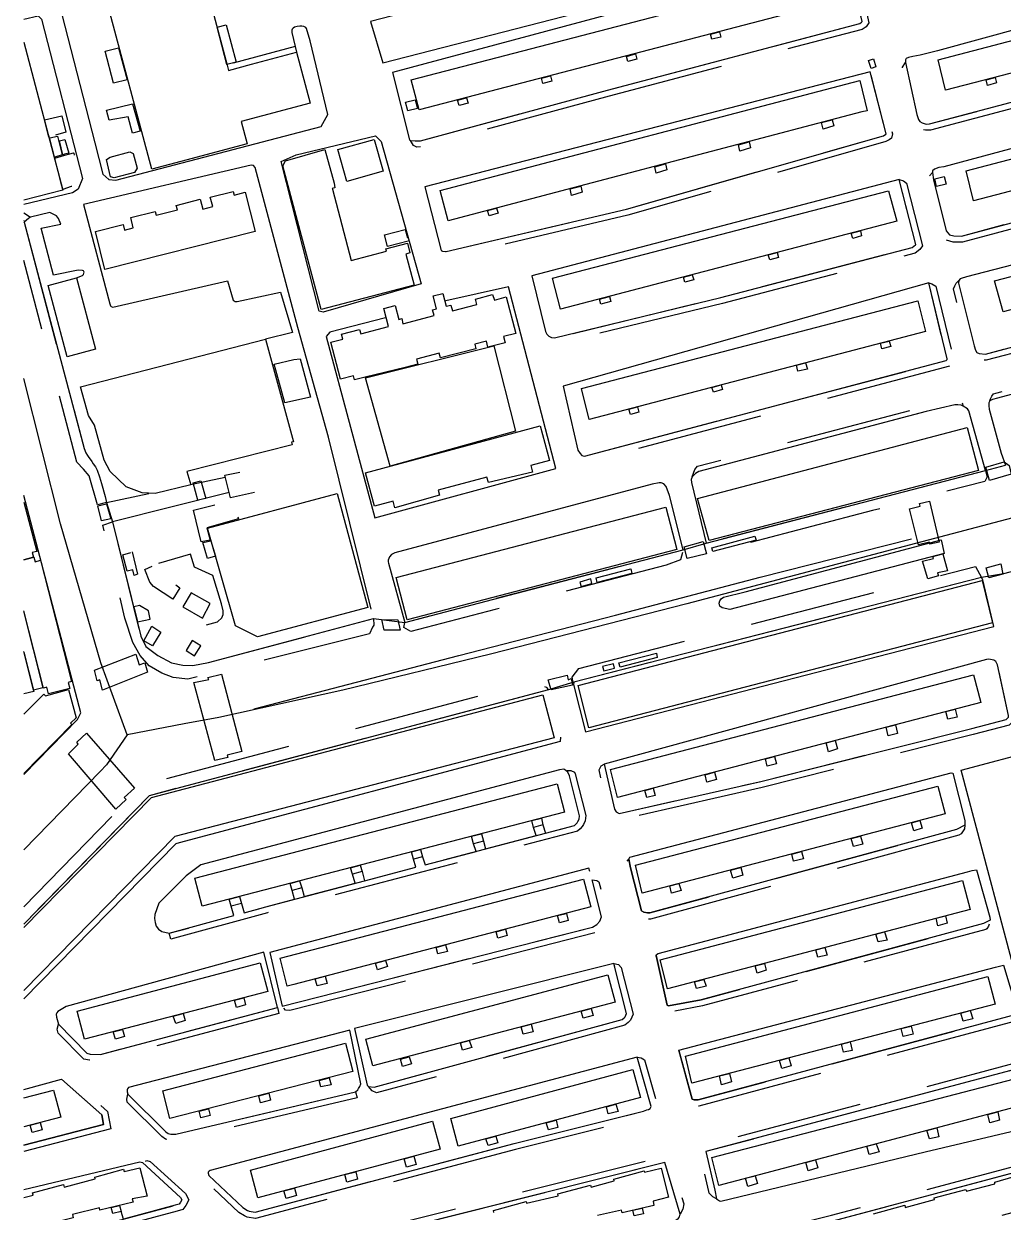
# Model space of a CAD drawing. Header units: millimetres. Extents: x 198785 to 203305, y 542885 to 545889.
# Drawn here: x 198795.4 to 199078.7, y 544511.8 to 544855.7 of the extents above; entities that cross this region are included whole.
import ezdxf

# ---------------------------------------------------------------- set-up
doc = ezdxf.new("R2010")
doc.units = ezdxf.units.MM
doc.linetypes.add('HIDDEN_BULD_25K', pattern=[28.8, 18.4, -10.4])
doc.linetypes.add('HIDDEN_IN_25K', pattern=[56.5, 36.5, -20])
for name, color, linetype in [('A0013114', 253, 'Continuous'), ('A0013118', 253, 'Continuous'), ('A0023214', 253, 'Continuous'), ('A0033324', 253, 'Continuous'), ('A0043325', 253, 'Continuous'), ('B0014111', 253, 'Continuous'), ('B0014115', 253, 'Continuous'), ('B0014116', 253, 'Continuous'), ('B0014118', 253, 'Continuous'), ('C0076117', 253, 'Continuous'), ('C0523121', 253, 'Continuous')]:
    doc.layers.add(name, color=color, linetype=linetype)

msp = doc.modelspace()

# ---------------------------------------------------------------- linework, layer by layer
at = {"layer": 'A0013114'}
for points in [[(198795.37, 544800.96), (198797.34, 544799.72), (198796.71, 544799.37), (198795.46, 544798.28), (198812.83, 544732.75), (198813.33, 544731.55), (198813.8, 544730.78), (198814.23, 544730.16), (198814.91, 544729.29), (198815.02, 544729.08), (198815.48, 544728.31), (198816.08, 544727.46), (198816.61, 544726.48), (198817.26, 544724.61), (198817.83, 544722.71), (198818.91, 544718.91), (198819.3, 544717.18), (198821.07, 544711.59), (198829.2, 544678.51), (198830.67, 544675.54), (198834.13, 544672.87), (198838.1, 544670.76), (198841.36, 544670.08), (198844.23, 544670.04), (198848.77, 544670.86), (198896.55, 544683.59), (198905.56, 544682.44), (198930.95, 544689.14), (198986.12, 544703.44), (198992.79, 544705.42), (199073.54, 544726.42), (199079.31, 544727.94)], [(199353.22, 544767.67), (199190.52, 544725.31), (199176.09, 544722.21), (199078.77, 544696.58), (199072.37, 544695.48), (198954.46, 544665.17), (198947.11, 544662.94), (198831.65, 544632.34), (198795.37, 544595.21)], [(198795.37, 544638.5), (198810.9, 544654.43), (198811.87, 544656.29), (198795.37, 544719.24)]]:
    msp.add_lwpolyline(points, dxfattribs=at)
at = {"layer": 'A0013118'}
for points in [[(199028.68, 544890.75), (198895.7, 544856.29), (198899.23, 544844.37), (199031.72, 544878.47), (199028.68, 544890.75)], [(199031.62, 544876.36), (199030.87, 544876.21), (198902.02, 544841.58), (198906.99, 544822.06), (198907.24, 544821.93), (198908.59, 544821.76), (198910.11, 544821.85), (198964.21, 544836.47), (199037.16, 544855.71), (199037.72, 544856.09), (199037.91, 544856.35), (199033.31, 544875.94), (199031.62, 544876.36)], [(198851.18, 544863.85), (198857.76, 544865.52), (198856.34, 544870.99), (198806.35, 544858.31), (198815.92, 544821.21), (198818.21, 544812.14), (198820.01, 544810.66), (198821.99, 544810.43), (198881.42, 544825.92), (198883.33, 544829.4), (198878.2, 544850.78), (198877.17, 544854.32), (198876.94, 544854.64), (198876.35, 544854.89), (198875.83, 544854.99), (198875.2, 544855.02), (198874.49, 544854.91), (198873.69, 544854.66), (198873.25, 544854.43), (198873.04, 544854.12), (198872.94, 544853.83), (198872.91, 544853.16), (198873.88, 544849.06)], [(199137.49, 544869.15), (199136.71, 544869.1), (199134.82, 544868.46), (199059.68, 544847.84), (199054.61, 544846.58), (199052.57, 544846.22), (199051.32, 544845.89), (199050.57, 544845.67), (199050.37, 544845.21), (199050.37, 544844.46), (199053.66, 544829.44), (199054.19, 544828.02), (199054.6, 544827.43), (199055.22, 544826.98), (199056.37, 544826.67), (199057.38, 544826.7), (199142.68, 544849.24), (199143.55, 544850), (199143.81, 544850.87), (199138.8, 544868.47), (199137.49, 544869.15)], [(198795.37, 544857.04), (198799.52, 544857.99), (198800.52, 544857.02), (198812.33, 544810.94), (198811.13, 544807.8), (198809.48, 544806.74), (198795.37, 544803.41)], [(198873.88, 544849.06), (198855.9, 544844.27), (198855.88, 544844.35)], [(198873.88, 544849.06), (198874.27, 544847.44)], [(199040.21, 544841.72), (198911.33, 544808.46), (198916.1, 544790.05), (198916.49, 544789.84), (198917.59, 544789.75), (198969.69, 544802.01), (199044, 544823.25), (199044.76, 544823.69), (199044.79, 544823.83), (199040.21, 544841.72)], [(199145.55, 544836.8), (199145.03, 544836.77), (199061.46, 544814.32), (199060.04, 544814.08), (199058.76, 544813.63), (199058.24, 544813.16), (199058.21, 544812.68), (199058.49, 544810.51), (199062.17, 544795.75), (199063.18, 544794.65), (199064.42, 544794.29), (199066.65, 544794.27), (199127.73, 544810.55), (199147.6, 544815.2), (199149.69, 544815.79), (199150.95, 544816.43), (199151.5, 544817.36), (199151.48, 544818.11), (199146.89, 544835.41), (199146.29, 544836.53), (199145.55, 544836.8)], [(198881.94, 544772.22), (198880.8, 544772.52), (198869.83, 544815.83), (198874.17, 544817.78), (198897.07, 544823.25), (198898.76, 544821.62), (198910.33, 544780.39), (198881.94, 544772.22)], [(198895.88, 544686.29), (198883.54, 544736.12), (198874.65, 544767.82), (198862.3, 544814.12), (198861.78, 544814.64), (198861.15, 544814.78), (198812.69, 544803.34), (198820.26, 544774.69), (198820.5, 544774.03), (198820.69, 544773.85), (198821.09, 544773.71), (198854.33, 544781.31), (198855.98, 544775.73), (198856.25, 544775.5), (198856.55, 544775.36), (198857.14, 544775.29), (198869.64, 544778.03), (198873.07, 544766.32), (198865.3, 544764.44)], [(199048.57, 544810.58), (198942.37, 544782.73), (198946.32, 544766.63), (198946.65, 544765.83), (198947.2, 544765.31), (198947.98, 544764.95), (198948.9, 544764.78), (198997.02, 544776.5), (199052.35, 544790.95), (199053.27, 544791.67), (199053.39, 544791.82), (199048.57, 544810.58)], [(199154.26, 544805.92), (199153.85, 544805.83), (199084.06, 544786.58), (199068.07, 544782.49), (199066.47, 544782.01), (199066.21, 544781.85), (199065.83, 544781.37), (199065.76, 544780.63), (199070.24, 544762.52), (199070.65, 544761.27), (199071.06, 544760.61), (199071.72, 544760.27), (199073.58, 544760.13), (199093.07, 544765.32), (199090.73, 544773.84)], [(198810.61, 544782.17), (198812.35, 544782.86), (198812.64, 544783.13), (198812.79, 544783.49), (198812.81, 544783.77), (198812.64, 544784.17), (198812.34, 544784.33), (198811.1, 544784.41), (198803.98, 544782.92), (198800.43, 544796.5), (198806.06, 544797.73), (198805.39, 544799.29), (198804.81, 544800.08), (198802.95, 544801.05), (198797.34, 544799.72)], [(199057.12, 544780.74), (198951.42, 544750.85), (198955.66, 544732.3), (198956.28, 544731.33), (198956.83, 544730.79), (198957.53, 544730.55), (199062.13, 544758.21), (199062.43, 544758.55), (199062.46, 544758.7), (199057.12, 544780.74)], [(198899.96, 544770.57), (198883.89, 544766.47), (198882.81, 544765.19), (198896.94, 544712.74), (198949.26, 544726.99), (198935.53, 544779.61), (198917.45, 544775.54)], [(199168.71, 544751.29), (199165.47, 544765.57), (199164.49, 544767.65), (199163.92, 544768.54), (199163.18, 544769.11), (199159.71, 544770.18), (199147.5, 544766.59), (199080.93, 544748.38), (199076.98, 544747.37), (199075.6, 544746.96), (199074.84, 544746.6), (199074.47, 544745.99), (199074.49, 544745.17), (199074.6, 544744.16), (199078.07, 544731.47), (199079.31, 544727.94)], [(199073.54, 544726.42), (199068.76, 544743.71), (199068.34, 544744.23), (199067.11, 544745.08), (199066.51, 544745.32), (199065.57, 544745.42), (199064.66, 544745.41), (199056.37, 544743.51), (198990.59, 544726.17), (198989.71, 544725.54), (198989.18, 544725.07), (198988.67, 544724.55), (198988.42, 544723.8), (198988.47, 544722.92), (198992.79, 544705.42)], [(198843.63, 544722.4), (198853.63, 544724.54)], [(198986.12, 544703.44), (198982.12, 544719.2), (198981.21, 544721.84), (198980.55, 544722.6), (198979.7, 544722.83), (198979.16, 544722.83), (198977.12, 544722.44), (198902.72, 544702.6), (198902.3, 544702.43), (198901.77, 544702.16), (198901.17, 544701.42), (198900.79, 544700.53), (198900.8, 544700.02), (198900.86, 544699.6), (198905.56, 544682.44)], [(198819.3, 544717.18), (198831.57, 544719.81)], [(198854.75, 544720.02), (198821.07, 544711.59)], [(198848.18, 544681.79), (198851.41, 544682.64), (198852.68, 544683.76), (198853.06, 544684.77), (198853.06, 544685.81), (198852.6, 544687.89), (198850.08, 544696.01), (198844.77, 544698.44), (198843.63, 544702.22), (198834.36, 544699.5)], [(198954.46, 544665.17), (198954.35, 544664.56), (198957.81, 544650.82), (199075.93, 544681.26), (199072.81, 544694.77), (199072.37, 544695.48)], [(199074.51, 544671.86), (199073.87, 544671.78), (198963.29, 544641.48), (198966.2, 544628.44), (198966.76, 544627.66), (198967.59, 544627.2), (199008.52, 544636.46), (199069.57, 544651.83), (199079.49, 544654.36), (199080.19, 544655.07), (199080.25, 544655.56), (199077.01, 544670.16), (199076.54, 544671.15), (199076, 544671.6), (199074.51, 544671.86)], [(198950.59, 544649.26), (198950.49, 544647.99), (198840.35, 544618.73), (198839.36, 544618.39), (198795.37, 544573.6)], [(199103.6, 544589.62), (199204.16, 544615.83), (199204.92, 544615.78), (199208.07, 544602.92), (199208, 544602.33), (199207.52, 544601.91), (199206.71, 544601.73), (199159.06, 544589.15), (199085.12, 544569.71), (199066.55, 544639.78), (199088.95, 544645.67), (199103.6, 544589.62)], [(198951.56, 544639.99), (198950.37, 544639.8), (198846.56, 544612.31), (198842.39, 544609.14), (198834.46, 544601.21), (198833.27, 544598.02), (198833.22, 544596.79), (198833.33, 544595.66), (198833.71, 544594.57), (198834.37, 544593.73), (198835.29, 544593.08), (198837.46, 544592.53), (198856.14, 544597.67), (198855.32, 544600.43)], [(198945.55, 544623.96), (198946.32, 544621.54), (198954.68, 544623.74), (198954.99, 544624.03), (198955.43, 544624.51), (198955.68, 544624.9), (198956, 544625.57), (198956.14, 544626.5), (198953.19, 544638.07), (198952.72, 544639.18), (198952.21, 544639.66), (198951.56, 544639.99)], [(198976.44, 544598.42), (198975.78, 544598.43), (198974.73, 544598.62), (198974.07, 544598.99), (198970.9, 544611.45), (198970.38, 544613.97), (198970.66, 544614.56), (198970.72, 544614.59), (199063.58, 544639), (199064.09, 544638.88), (199067.62, 544625.19), (199067.56, 544623.86), (199065.18, 544622.61), (198976.44, 544598.42)], [(198928.36, 544619.16), (198928.96, 544616.96), (198943.55, 544620.81), (198942.85, 544623.19)], [(198910.74, 544614.69), (198911.46, 544612.35), (198926.19, 544616.23), (198925.5, 544618.45)], [(198893.24, 544610.38), (198893.95, 544607.74), (198908.77, 544611.65), (198908.11, 544614.02)], [(198959.11, 544610.45), (198958.86, 544611.43), (198866.56, 544586.98), (198870.09, 544571.48), (198959.88, 544594.32), (198961.17, 544595.04), (198962.02, 544596.04), (198962.52, 544597.32), (198959.74, 544608.02)], [(198875.77, 544605.71), (198876.47, 544603.14), (198891.27, 544607.04), (198890.47, 544609.68)], [(198981.9, 544571.53), (198981.51, 544571.76), (198978.33, 544586.13), (198978.4, 544586.37), (198978.89, 544586.68), (199068.36, 544610.35), (199069.71, 544610.74), (199070.95, 544610.88), (199074.85, 544597.21), (199074.89, 544596.35), (199072.95, 544595.36), (198991.31, 544573.29), (198981.9, 544571.53)], [(198858.38, 544601.17), (198859.1, 544598.49), (198865.4, 544600.22), (198873.66, 544602.4), (198873.04, 544604.95)], [(198864.83, 544587.06), (198807.67, 544571.37), (198805.24, 544569.94), (198804.9, 544569.52), (198804.75, 544569.17), (198804.88, 544568.24), (198805.38, 544566.21), (198813.6, 544557.82), (198814.59, 544557.61), (198817.52, 544557.51), (198868.72, 544571.06), (198864.83, 544587.06)], [(198966.04, 544583.81), (198891.05, 544565.02), (198894.7, 544548.59), (198895.1, 544548.25), (198896.77, 544548.03), (198968.41, 544567.6), (198969.06, 544568.07), (198969.35, 544568.37), (198969.74, 544569.31), (198966.04, 544583.81)], [(198990.43, 544544.37), (198989.33, 544544.39), (198988.7, 544544.58), (198984.83, 544558.76), (199076.4, 544582.71), (199078.76, 544583.35), (199083.03, 544569.26), (199079.89, 544568.37), (198990.43, 544544.37)], [(198889.72, 544564.49), (198825.69, 544547.92), (198825.4, 544547.5), (198825.32, 544547.29), (198825.29, 544546.67), (198825.45, 544545.96), (198836.45, 544535.14), (198837.12, 544534.66), (198837.93, 544534.42), (198839.35, 544534.47), (198891.37, 544546.65), (198891.97, 544547.26), (198892.22, 544547.61), (198892.58, 544548.19), (198892.83, 544549.02), (198889.72, 544564.49)], [(198972.84, 544556.72), (198849.3, 544523.87), (198849.01, 544523.7), (198848.75, 544523.48), (198848.72, 544523.15), (198848.91, 544522.43), (198858.7, 544513.21), (198860.1, 544512.39), (198860.6, 544512.12), (198862.28, 544511.89), (198937.17, 544531.77), (198974.62, 544541.1), (198975.55, 544541.42), (198976.07, 544541.56), (198976.53, 544541.87), (198976.87, 544542.42), (198972.84, 544556.72)], [(198795.37, 544547.35), (198806.29, 544550.32), (198817.93, 544540.01), (198818.46, 544537.27), (198795.37, 544531.26)], [(199083.3, 544553.43), (199082.32, 544553.2), (198992.66, 544529.38), (198995.29, 544518.23), (198995.78, 544515.75), (198996.59, 544515.17), (198997.02, 544515.04), (199056.13, 544529.35), (199080.93, 544535.17), (199083.51, 544536.08), (199085.03, 544536.59), (199085.82, 544536.96), (199086.5, 544537.31), (199087.04, 544537.96), (199087.18, 544538.46), (199087.11, 544539.69), (199083.6, 544553.17), (199083.3, 544553.43)], [(198795.37, 544518.38), (198828.96, 544526.46), (198829.67, 544526.2), (198840.7, 544516.11), (198841.1, 544515.41), (198840.75, 544514.8), (198840.28, 544514.18), (198839.2, 544513.84), (198824.26, 544509.87), (198823.56, 544512.07)], [(198963.11, 544504.26), (198984.21, 544509.63), (198984.73, 544510.16), (198985.04, 544510.53), (198985.27, 544511.29), (198980.84, 544526.19), (198905.98, 544507.38), (198892.68, 544504.27)], [(199075.51, 544504.25), (199089.29, 544507.81), (199090.31, 544508.33), (199091.19, 544508.99), (199092.41, 544509.98), (199093.34, 544510.99), (199090.18, 544523.8), (199089.75, 544524.77), (199089.1, 544525.13), (199088.58, 544525.07), (199029.44, 544509.26), (199009.41, 544504.25)]]:
    msp.add_lwpolyline(points, dxfattribs=at)
at = {"layer": 'A0023214'}
for points in [[(199568.7, 544861.83), (199558.83, 544858.44), (199455.11, 544822.8), (199450.89, 544821.29), (199445.3, 544819.3), (199440.93, 544817.74), (199372.13, 544793.16), (199349.27, 544783.89), (199311.05, 544772.81), (199185.97, 544740.31), (198987.19, 544687.9), (198930.4, 544673.26), (198887.67, 544662.91), (198851.79, 544654.98), (198841.77, 544653.1), (198825.23, 544649.98)], [(198825.23, 544649.98), (198821.33, 544660.71), (198817.68, 544670.76), (198806.01, 544711.04), (198795.37, 544753)], [(198825.23, 544649.98), (198819.31, 544641.3), (198817.46, 544639.39), (198795.37, 544616.68)]]:
    msp.add_lwpolyline(points, dxfattribs=at)
at = {"layer": 'A0033324', "linetype": 'HIDDEN_IN_25K', "flags": 128}
for points in [[(198964.67, 544834.73), (198910.4, 544820.06), (198909.03, 544819.98), (198908.13, 544820.47), (198907.24, 544821.93), (198908.59, 544821.76), (198910.11, 544821.85), (198964.21, 544836.47), (199037.16, 544855.71), (199037.72, 544856.09), (199037.91, 544856.35), (199033.31, 544875.94), (199034.5, 544875.41), (199035.49, 544874.5), (199039.85, 544855.97), (199039, 544854.78), (199037.92, 544854.05), (198964.67, 544834.73)], [(199145.13, 544848.99), (199143.55, 544847.61), (199057.64, 544824.91), (199056.16, 544824.86), (199054.43, 544825.33), (199053.3, 544826.15), (199052.58, 544827.18), (199051.93, 544828.93), (199049.27, 544841.09), (199049.54, 544843.16), (199050.37, 544844.46), (199053.66, 544829.44), (199054.19, 544828.02), (199054.6, 544827.43), (199055.22, 544826.98), (199056.37, 544826.67), (199057.38, 544826.7), (199142.68, 544849.24), (199143.55, 544850), (199145.13, 544848.99)], [(198970.14, 544800.27), (198918.97, 544788.23), (198917.7, 544788.67), (198916.49, 544789.84), (198917.59, 544789.75), (198969.69, 544802.01), (199044, 544823.25), (199044.76, 544823.69), (199044.79, 544823.83), (199040.21, 544841.72), (199041.81, 544840.83), (199042.39, 544840.48), (199046.63, 544823.87), (199046.37, 544822.61), (199045.65, 544822.12), (199044.7, 544821.58), (198970.14, 544800.27)], [(199152.23, 544815.06), (199150.35, 544814.11), (199148.05, 544813.46), (199128.17, 544808.8), (199066.88, 544792.47), (199064.16, 544792.49), (199062.18, 544793.07), (199060.53, 544794.87), (199056.72, 544810.18), (199056.69, 544810.36), (199057.15, 544811.35), (199058.21, 544812.68), (199058.49, 544810.51), (199062.17, 544795.75), (199063.18, 544794.65), (199064.42, 544794.29), (199066.65, 544794.27), (199127.73, 544810.55), (199147.6, 544815.2), (199149.69, 544815.79), (199150.95, 544816.43), (199152.23, 544815.06)], [(198997.46, 544774.76), (198949.7, 544763.12), (198949.28, 544763.92), (198948.9, 544764.78), (198997.02, 544776.5), (199052.35, 544790.95), (199053.27, 544791.67), (199053.39, 544791.82), (199048.57, 544810.58), (199049.8, 544810.26), (199050.69, 544809.57), (199055.36, 544791.4), (199054.54, 544790.38), (199053.17, 544789.3), (198997.46, 544774.76)], [(198795.37, 544798.2), (198795.46, 544798.28), (198812.83, 544732.75), (198813.33, 544731.55), (198813.8, 544730.78), (198814.23, 544730.16), (198814.91, 544729.29), (198815.02, 544729.08), (198815.48, 544728.31), (198816.08, 544727.46), (198816.61, 544726.48), (198817.26, 544724.61), (198817.83, 544722.71), (198818.91, 544718.91), (198819.3, 544717.18)], [(198819.3, 544717.18), (198816.71, 544716.49), (198814.31, 544724.9), (198812.69, 544726.81), (198810.7, 544728.88), (198795.37, 544787.19)], [(199162.62, 544782.96), (199160.54, 544781.43), (199073.75, 544758.31), (199071.22, 544758.5), (199069.79, 544759.24), (199069.01, 544760.5), (199068.51, 544762.02), (199064.33, 544778.94), (199064.69, 544779.83), (199065.05, 544780.59), (199065.83, 544781.37), (199065.76, 544780.63), (199070.24, 544762.52), (199070.65, 544761.27), (199071.06, 544760.61), (199071.72, 544760.27), (199073.58, 544760.13), (199159.75, 544783.08), (199161.25, 544784.18), (199162.62, 544782.96)], [(199063.1, 544756.61), (198958.8, 544729.03), (198957.88, 544729.61), (198957.53, 544730.55), (199062.13, 544758.21), (199062.43, 544758.55), (199062.46, 544758.7), (199057.12, 544780.74), (199058.07, 544780.41), (199059.21, 544779.76), (199064.29, 544758.77), (199064.13, 544757.73), (199063.1, 544756.61)], [(199159.71, 544770.18), (199147.5, 544766.59), (199080.93, 544748.38), (199076.98, 544747.37), (199075.6, 544746.96), (199074.84, 544746.6), (199075.02, 544747.19), (199075.36, 544747.94), (199075.91, 544748.62), (199076.58, 544748.82), (199080.55, 544749.83), (199147.09, 544768.03), (199157.54, 544771.11), (199159.71, 544770.18)], [(199066.79, 544745.97), (199067.11, 544745.08), (199066.51, 544745.32), (199065.57, 544745.42), (199064.66, 544745.41), (199056.37, 544743.51), (198990.59, 544726.17), (198989.71, 544725.54), (198989.18, 544725.07), (198988.67, 544724.55), (198989.45, 544726.73), (198990.27, 544727.64), (199056.01, 544744.97), (199064.48, 544746.91), (199065.64, 544746.92), (199066.07, 544746.88), (199066.43, 544746.62), (199066.79, 544745.97)], [(199040.86, 544714.82), (198994.21, 544702.69), (198993.38, 544703.48), (198992.79, 544705.42), (199073.54, 544726.42), (199074, 544724.6), (199073.35, 544723.27), (199040.86, 544714.82)], [(198841.36, 544670.08), (198844.23, 544670.04), (198848.77, 544670.86), (198896.55, 544683.59), (198896.61, 544681.72), (198896.28, 544681.09), (198895.4, 544679.22), (198842.82, 544666.03), (198838.57, 544666.57), (198835.28, 544667.76), (198831.65, 544669.88), (198829.04, 544672.9), (198826.96, 544676.65), (198824.6, 544683.75), (198818.22, 544710.61), (198821.07, 544711.59), (198829.2, 544678.51), (198830.67, 544675.54), (198834.13, 544672.87), (198838.1, 544670.76), (198841.36, 544670.08)], [(198931.71, 544686.24), (198907.33, 544679.81), (198905.34, 544680.97), (198905.56, 544682.44), (198930.95, 544689.14), (198986.12, 544703.44), (198985.31, 544700.63), (198981.22, 544699.07), (198931.71, 544686.24)], [(198954.46, 544665.17), (198954.26, 544665.11), (198954, 544666.67), (198955.89, 544669.15), (199070.66, 544698.66), (199072.37, 544695.48), (198954.46, 544665.17)], [(199008.94, 544634.71), (198967.31, 544625.29), (198965.54, 544626.28), (198964.52, 544627.68), (198961.82, 544639.8), (198962.38, 544640.98), (198963.29, 544641.48), (198966.2, 544628.44), (198966.76, 544627.66), (198967.59, 544627.2), (199008.52, 544636.46), (199069.57, 544651.83), (199079.49, 544654.36), (199080.19, 544655.07), (199080.25, 544655.56), (199077.01, 544670.16), (199076.54, 544671.15), (199077.57, 544670.86), (199078.87, 544670.09), (199082.07, 544655.65), (199081.9, 544654.24), (199080.42, 544652.74), (199070.01, 544650.08), (199008.94, 544634.71)], [(198795.37, 544600.22), (198829.82, 544635.48), (198941.57, 544665.09), (198946.5, 544663.78), (198947.11, 544662.94), (198831.65, 544632.34), (198822.79, 544623.27)], [(198865.87, 544598.48), (198837.94, 544590.8), (198837.46, 544592.53), (198865.4, 544600.22), (198954.68, 544623.74), (198954.99, 544624.03), (198955.43, 544624.51), (198955.68, 544624.9), (198956, 544625.57), (198956.14, 544626.5), (198953.19, 544638.07), (198952.72, 544639.18), (198952.21, 544639.66), (198953.56, 544639.61), (198954.69, 544639.14), (198954.9, 544638.65), (198957.97, 544626.59), (198957.74, 544625.04), (198957.26, 544624.02), (198956.86, 544623.41), (198956.27, 544622.76), (198955.58, 544622.11), (198865.87, 544598.48)], [(198822.79, 544623.27), (198795.37, 544595.21)], [(199065.84, 544620.93), (198976.68, 544596.62), (198975.6, 544596.63), (198974.12, 544596.9), (198972.51, 544597.79), (198969.19, 544610.88), (198969.55, 544613.02), (198970.38, 544613.97), (198970.9, 544611.45), (198974.07, 544598.99), (198974.73, 544598.62), (198975.78, 544598.43), (198976.44, 544598.42), (199065.18, 544622.61), (199067.56, 544623.86), (199067.49, 544622.78), (199066.49, 544621.27), (199065.84, 544620.93)], [(199080.37, 544566.64), (198990.67, 544542.57), (198989.92, 544542.57), (198989.02, 544542.59), (198987.22, 544543.16), (198983.53, 544556.7), (198984.12, 544557.7), (198984.83, 544558.76), (198988.7, 544544.58), (198989.33, 544544.39), (198990.43, 544544.37), (199079.89, 544568.37), (199083.03, 544569.26), (199085.12, 544569.71), (199159.06, 544589.15), (199206.71, 544601.73), (199207.52, 544601.91), (199208, 544602.33), (199208.07, 544602.92), (199204.92, 544615.78), (199206.06, 544615.51), (199207.1, 544614.46), (199209.9, 544603.03), (199209.71, 544601.43), (199208.36, 544600.25), (199207.14, 544599.98), (199159.52, 544587.41), (199085.54, 544567.96), (199083.52, 544567.53), (199080.37, 544566.64)], [(198960.55, 544592.63), (198872.32, 544570.19), (198871.09, 544570.34), (198870.09, 544571.48), (198959.88, 544594.32), (198961.17, 544595.04), (198962.02, 544596.04), (198962.52, 544597.32), (198959.74, 544608.02), (198961.11, 544607.78), (198961.75, 544607.46), (198964.41, 544597.21), (198963.59, 544595.11), (198962.93, 544594.32), (198962.32, 544593.62), (198960.55, 544592.63)], [(199073.6, 544593.67), (198991.71, 544571.54), (198981.57, 544569.64), (198979.93, 544570.6), (198977, 544583.81), (198977.46, 544584.89), (198978.33, 544586.13), (198981.51, 544571.76), (198981.9, 544571.53), (198991.31, 544573.29), (199072.95, 544595.36), (199074.89, 544596.35), (199074.41, 544594.57), (199073.98, 544593.86), (199073.6, 544593.67)], [(198969.2, 544565.95), (198897.43, 544546.34), (198896.11, 544547), (198895.1, 544548.25), (198896.77, 544548.03), (198968.41, 544567.6), (198969.06, 544568.07), (198969.35, 544568.37), (198969.74, 544569.31), (198966.04, 544583.81), (198967.36, 544583.54), (198968.19, 544582.67), (198971.63, 544569.17), (198970.88, 544567.36), (198970.24, 544566.7), (198969.2, 544565.95)], [(198869.18, 544569.32), (198817.72, 544555.7), (198814.37, 544555.82), (198812.7, 544556.17), (198805.34, 544563.68), (198805.06, 544564.82), (198805.38, 544566.21), (198813.6, 544557.82), (198814.59, 544557.61), (198817.52, 544557.51), (198868.72, 544571.06), (198869.18, 544569.32)], [(198937.62, 544530.03), (198862.39, 544510.06), (198860.03, 544510.38), (198859.22, 544510.82), (198857.61, 544511.76), (198848.52, 544520.33), (198848.52, 544521.34), (198848.91, 544522.43), (198858.7, 544513.21), (198860.1, 544512.39), (198860.6, 544512.12), (198862.28, 544511.89), (198937.17, 544531.77), (198974.62, 544541.1), (198975.55, 544541.42), (198976.07, 544541.56), (198976.53, 544541.87), (198976.87, 544542.42), (198972.84, 544556.72), (198973.91, 544556.47), (198974.93, 544555.95), (198978.82, 544542.15), (198977.86, 544540.59), (198976.83, 544539.9), (198976.08, 544539.7), (198975.13, 544539.37), (198937.62, 544530.03)], [(199085.2, 544554.17), (199088.69, 544540.77), (199088.56, 544539.44), (199087.92, 544538.64), (199087.04, 544537.96), (199087.18, 544538.46), (199087.11, 544539.69), (199083.6, 544553.17), (199083.3, 544553.43), (199082.32, 544553.2), (198992.66, 544529.38), (198995.29, 544518.23), (198995.78, 544515.75), (198994.66, 544516.27), (198993.64, 544517.31), (198993.53, 544517.85), (198990.51, 544530.67), (199081.88, 544554.95), (199083.78, 544555.39), (199085.2, 544554.17)], [(198795.37, 544531.26), (198818.46, 544537.27), (198817.93, 544540.01), (198806.29, 544550.32), (198807.29, 544550.57), (198808.87, 544550.44), (198819.58, 544540.95), (198820.55, 544535.95)], [(198891.78, 544544.9), (198839.59, 544532.68), (198837.7, 544532.61), (198836.32, 544533.02), (198835.29, 544533.76), (198825.24, 544543.65), (198825.19, 544544.6), (198825.45, 544545.96), (198836.45, 544535.14), (198837.12, 544534.66), (198837.93, 544534.42), (198839.35, 544534.47), (198891.37, 544546.65), (198891.78, 544544.9)], [(198820.55, 544535.95), (198795.37, 544529.4)], [(198803.27, 544504.28), (198839.2, 544513.84), (198840.28, 544514.18), (198840.75, 544514.8), (198841.1, 544515.41), (198840.7, 544516.11), (198829.67, 544526.2), (198830.99, 544526.76), (198831.94, 544526.56), (198842.13, 544517.25), (198843.16, 544515.41), (198842.26, 544513.81), (198841.36, 544512.64), (198839.71, 544512.11), (198810.27, 544504.28)], [(198884.79, 544504.27), (198905.56, 544509.13), (198982.07, 544528.36), (198986.26, 544514.29), (198986, 544512.71), (198985.27, 544511.29), (198980.84, 544526.19), (198905.98, 544507.38), (198892.68, 544504.27)], [(199001.99, 544504.26), (199028.99, 544511), (199088.24, 544526.84), (199089.47, 544526.98), (199091.15, 544526.05), (199091.89, 544524.39), (199094.76, 544512.77), (199094.23, 544511.5), (199093.34, 544510.99), (199090.18, 544523.8), (199089.75, 544524.77), (199089.1, 544525.13), (199088.58, 544525.07), (199029.44, 544509.26), (199009.41, 544504.25)]]:
    msp.add_lwpolyline(points, dxfattribs=at)
at = {"layer": 'A0043325'}
for points in [[(198795.37, 544798.8), (198795.39, 544798.7), (198795.37, 544798.69)], [(199080.98, 544725.35), (199074.74, 544723.58), (199073.69, 544727.42), (199078.92, 544728.97), (199080.43, 544727.9), (199080.98, 544725.35)], [(198848, 544718.31), (198845.74, 544717.8), (198844.36, 544722.86), (198846.61, 544723.48), (198848, 544718.31)], [(198820.55, 544712.45), (198817.86, 544711.85), (198816.78, 544716.18), (198819.3, 544716.79), (198820.55, 544712.45)], [(199057.4, 544717.57), (199060.18, 544705.69), (199057.47, 544705.11), (199057.36, 544705.72), (199054.2, 544704.91), (199051.56, 544715.37), (199054.7, 544716.15), (199054.5, 544716.85), (199057.4, 544717.57)], [(198992.88, 544702.34), (198987.26, 544700.94), (198986.43, 544704.35), (198991.87, 544705.91), (198992.88, 544702.34)], [(199059.92, 544695.92), (199056.88, 544695.08), (199055.35, 544700.22), (199058.49, 544701.01), (199058.32, 544701.53), (199061.17, 544702.35), (199062.54, 544697.45), (199059.62, 544696.78), (199059.92, 544695.92)], [(199078.58, 544696.43), (199074.52, 544695.37), (199073.7, 544698.28), (199077.96, 544699.41), (199078.58, 544696.43)], [(198903.57, 544683.19), (198904.23, 544680.2), (198899.6, 544680.23), (198898.92, 544683.3), (198903.57, 544683.19)], [(198827.81, 544673.28), (198828.73, 544670.21), (198830.42, 544670.78), (198831.19, 544668.06), (198818.16, 544662.89), (198817.35, 544665.84), (198816.58, 544665.59), (198815.85, 544668.63), (198827.81, 544673.28)], [(198854.37, 544643.39), (198850.6, 544642.57), (198844.57, 544665.09), (198848.86, 544665.98), (198848.65, 544666.59), (198852.6, 544667.55), (198858.46, 544645.09), (198854.21, 544644.07), (198854.37, 544643.39)], [(198952.53, 544667.2), (198952.8, 544665.9), (198953.68, 544666.26), (198954.12, 544664.34), (198947.94, 544662.99), (198947.09, 544665.9), (198952.53, 544667.2)], [(198824.94, 544631.24), (198821.98, 544628.44), (198808.32, 544644.45), (198811.13, 544647.25), (198810.76, 544647.86), (198813.5, 544650.47), (198827.42, 544634.53), (198824.41, 544631.84), (198824.94, 544631.24)]]:
    msp.add_lwpolyline(points, dxfattribs=at)
at = {"layer": 'B0014111'}
for points in [[(198854.21, 544843.65), (198854.6, 544842.18), (198861.21, 544843.95), (198874.27, 544847.44), (198878.2, 544832.72), (198858.25, 544827.39), (198859.97, 544820.93), (198840.79, 544815.81), (198832.39, 544813.59), (198819.63, 544861.4), (198847.6, 544868.41), (198854.21, 544843.65)], [(198856.78, 544844.58), (198854.15, 544843.92), (198851.28, 544854.65), (198853.89, 544855.35), (198856.78, 544844.58)], [(198795.37, 544850.39), (198806.65, 544807.57), (198795.37, 544804.6)], [(198825.31, 544839.42), (198821.36, 544838.45), (198818.94, 544847.7), (198822.8, 544848.75), (198825.31, 544839.42)], [(198826.79, 544832.51), (198829.04, 544824.64), (198826.79, 544824.03), (198825.53, 544828.77), (198820.1, 544827.81), (198819.32, 544830.67), (198826.79, 544832.51)], [(198899.34, 544813.04), (198888.83, 544810.08), (198886.24, 544819.25), (198896.76, 544822.22), (198899.34, 544813.04)], [(198827.42, 544812.6), (198821.51, 544811.07), (198820.45, 544811.43), (198819.32, 544816.36), (198820.38, 544817.06), (198826.03, 544818.63), (198827.06, 544818.12), (198828.21, 544813.91), (198827.42, 544812.6)], [(198884.67, 544807.81), (198890.04, 544787.2), (198900.28, 544789.88), (198900.11, 544790.54), (198906.35, 544792.17), (198907.08, 544789.36), (198905.89, 544789.05), (198908.25, 544780.04), (198881.35, 544773.02), (198870.26, 544814.57), (198871.06, 544816.04), (198882.5, 544819.32), (198885.13, 544809.59), (198885.35, 544808.17), (198884.62, 544807.98), (198884.67, 544807.81)], [(198816.14, 544761.56), (198807.92, 544759.35), (198802.39, 544779.96), (198810.61, 544782.17), (198816.14, 544761.56)], [(198843.66, 544722.3), (198833.42, 544719.81), (198829.66, 544720), (198825.01, 544721.72), (198820.33, 544726.1), (198818.6, 544729.39), (198815.86, 544739.52), (198814.07, 544742.34), (198811.82, 544750.65), (198865.3, 544764.44), (198873.42, 544734.77), (198872.85, 544734.63), (198873.05, 544733.83), (198842.58, 544726.13), (198843.66, 544722.3)], [(198937.65, 544737.77), (198901.31, 544727.69), (198894.26, 544753.28), (198931.29, 544762.54), (198937.65, 544737.77)], [(198878.31, 544747.65), (198870.85, 544746.01), (198867.84, 544757.19), (198873.44, 544758.59), (198875.36, 544758.72), (198878.31, 544747.65)], [(199071.48, 544726.39), (198993.66, 544706.15), (198990.26, 544718.36), (199068.28, 544738.89), (199071.48, 544726.39)], [(198894.9, 544686.82), (198862.97, 544678.27), (198856.64, 544681.53), (198848.56, 544709.77), (198886.06, 544719.81), (198894.9, 544686.82)], [(198795.37, 544717.26), (198799.13, 544703.04), (198797.82, 544702.7), (198798.17, 544701.37), (198795.37, 544700.63)], [(198984.23, 544703.53), (198906.28, 544683.27), (198903.12, 544695.44), (198981.04, 544715.83), (198984.23, 544703.53)], [(198798.3, 544701.34), (198798.63, 544700.04), (198800.23, 544700.45), (198809.18, 544665.36), (198808.21, 544665.12), (198808.66, 544663.36), (198802.52, 544661.8), (198802.04, 544663.7), (198801.07, 544663.45), (198795.37, 544685.81)], [(198795.37, 544700.59), (198798.3, 544701.34)], [(199075.54, 544682.33), (198958.84, 544651.94), (198955.75, 544664.23), (199072.54, 544694.65), (199075.54, 544682.33)], [(198795.37, 544685.32), (198800.87, 544663.53), (198798.23, 544662.9), (198795.37, 544674.05)], [(198795.37, 544673.88), (198798.27, 544662.54), (198795.37, 544661.8)], [(198808.31, 544663.06), (198810.55, 544654.91), (198808.91, 544653.37), (198809.29, 544652.97), (198795.37, 544638.75)], [(198795.37, 544655.93), (198801.13, 544661.69), (198801.61, 544661.22), (198808.31, 544663.06)], [(198795.37, 544594.25), (198832.33, 544631.82), (198945.55, 544661.51), (198948.81, 544649.09), (198839.04, 544620.53)], [(198839.04, 544620.53), (198795.37, 544575.95)]]:
    msp.add_lwpolyline(points, dxfattribs=at)
at = {"layer": 'B0014115'}
for points in [[(199031.15, 544862.41), (198909.74, 544830.76), (198907.47, 544839.42), (199028.83, 544871.08), (199031.15, 544862.41)], [(199134.63, 544855.25), (199061.97, 544836.42), (199059.84, 544845.22), (199132.41, 544864.3), (199134.63, 544855.25)], [(198954.28, 544808.19), (198918.1, 544798.67), (198915.78, 544807.44), (199037.2, 544839.22), (199039.34, 544830.52), (199037.82, 544830.15), (198954.28, 544808.19)], [(199087.09, 544808.89), (199070.12, 544804.46), (199068, 544813.15), (199140.88, 544832.24), (199143.17, 544823.53), (199087.09, 544808.89)], [(198855.92, 544807.16), (198856.19, 544806.1), (198859.45, 544806.93), (198862.32, 544795.54), (198818.86, 544784.6), (198816.09, 544795.59), (198824.12, 544797.61), (198824.53, 544795.99), (198827.05, 544796.63), (198826.31, 544799.59), (198833.4, 544801.38), (198833.67, 544800.31), (198839.81, 544801.86), (198839.49, 544803.14), (198846.39, 544804.88), (198847.12, 544801.99), (198850.03, 544802.84), (198849.26, 544805.48), (198855.92, 544807.16)], [(199047.87, 544798.54), (198950.65, 544773.12), (198948.26, 544782.04), (199045.53, 544807.3), (199047.87, 544798.54)], [(199151.41, 544791.45), (199078.64, 544772.38), (199076.19, 544781.34), (199149.07, 544800.34), (199151.41, 544791.45)], [(198916.62, 544777.68), (198917.59, 544773.94), (198918.91, 544774.28), (198919.34, 544772.64), (198926.42, 544774.47), (198926.01, 544776.04), (198930.96, 544777.32), (198931.5, 544775.74), (198934.95, 544776.63), (198937.66, 544766.07), (198934.14, 544765.17), (198934.6, 544763.39), (198929.64, 544762.15), (198929.19, 544763.86), (198925.8, 544762.98), (198926.14, 544761.66), (198915.89, 544759), (198915.54, 544760.35), (198908.97, 544758.64), (198909.34, 544757.22), (198905.69, 544756.27), (198894.12, 544753.44), (198891.02, 544752.63), (198890.72, 544753.82), (198886.96, 544752.85), (198884.18, 544763.56), (198887.64, 544764.45), (198887.27, 544765.86), (198892.51, 544767.22), (198892.83, 544765.98), (198900.9, 544768.07), (198899.55, 544773.28), (198902.82, 544774.13), (198903.85, 544770.16), (198904.68, 544770.37), (198905.06, 544768.9), (198914.06, 544771.23), (198913.62, 544772.94), (198914.73, 544773.23), (198913.77, 544776.94), (198916.62, 544777.68)], [(199056.21, 544766.64), (198958.93, 544741.22), (198956.71, 544750.13), (199053.99, 544775.56), (199056.21, 544766.64)], [(198942.56, 544725.96), (198929.76, 544722.94), (198929.33, 544724.51), (198915.27, 544720.75), (198915.65, 544719.33), (198902.7, 544715.66), (198902.2, 544717.51), (198896.79, 544716.07), (198894.21, 544725.72), (198944.7, 544739.37), (198947.39, 544729.35), (198942.03, 544727.91), (198942.56, 544725.96)], [(199072.16, 544659.35), (198967.14, 544631.81), (198965.11, 544639.94), (199070.08, 544667.3), (199072.16, 544659.35)], [(198951.81, 544627.63), (198847, 544600.35), (198844.87, 544608.53), (198949.68, 544635.8), (198951.81, 544627.63)], [(199061.88, 544627.06), (198974.24, 544604.18), (198972.27, 544612.28), (199059.78, 544635.08), (199061.88, 544627.06)], [(198873.47, 544577.74), (198871.6, 544577.25), (198869.49, 544585.37), (198957.26, 544608.18), (198959.35, 544600.15), (198873.47, 544577.74)], [(199069.09, 544599.47), (198981.57, 544576.45), (198979.44, 544584.89), (199066.91, 544607.77), (199069.09, 544599.47)], [(198865.92, 544575.72), (198812.98, 544561.91), (198810.84, 544569.99), (198863.74, 544583.97), (198865.92, 544575.72)], [(198966.41, 544572.66), (198896.36, 544554.16), (198894.31, 544561.87), (198964.32, 544580.49), (198966.41, 544572.66)], [(199074.09, 544571.45), (198988.65, 544549.2), (198986.78, 544557.04), (199074.21, 544580.04), (199076.32, 544572.05), (199074.09, 544571.45)], [(198890.53, 544552.51), (198837.64, 544538.95), (198835.55, 544546.97), (198888.4, 544560.71), (198890.53, 544552.51)], [(198973.73, 544545), (198921.05, 544530.98), (198918.9, 544538.97), (198971.54, 544553.13), (198973.73, 544545)], [(199083.94, 544542.72), (198996.4, 544519.62), (198994.37, 544527.63), (199081.91, 544550.47), (199083.94, 544542.72)], [(198795.37, 544544.95), (198804.01, 544547.19), (198806.05, 544539.33)], [(198806.05, 544539.33), (198795.37, 544536.59)], [(198915.8, 544530.06), (198863.12, 544516.04), (198860.96, 544524.03), (198913.6, 544538.19), (198915.8, 544530.06)], [(198795.37, 544516.09), (198798.04, 544516.76), (198797.89, 544517.46), (198806.87, 544519.86), (198807.03, 544519.09), (198816.05, 544521.49), (198815.94, 544522.02), (198824.26, 544524.33), (198824.42, 544523.61), (198828.97, 544524.73), (198831.04, 544516.5), (198826.73, 544515.67), (198826.97, 544514.78), (198817.4, 544512.4), (198817.25, 544513.1), (198809.49, 544511.14), (198809.68, 544510.21), (198799.88, 544507.81), (198799.68, 544508.39), (198795.37, 544507.37)], [(198931.32, 544511.81), (198931.26, 544512.31), (198940.72, 544514.9), (198940.83, 544514.47), (198949.96, 544516.57), (198949.85, 544517.14), (198959.28, 544519.66), (198959.49, 544519.13), (198966.16, 544520.9), (198966.03, 544521.41), (198974.86, 544523.8), (198974.96, 544523.43), (198979.71, 544524.58), (198981.88, 544516.22), (198977.43, 544515.01), (198977.64, 544513.81), (198968.45, 544511.71), (198968.22, 544512.48), (198961.28, 544510.91)], [(199041.17, 544511.4), (199050.22, 544513.86), (199050.33, 544513.25), (199058.77, 544515.48), (199058.68, 544515.99), (199067.87, 544518.43), (199068.1, 544517.91), (199076.25, 544520.08), (199076.27, 544520.51), (199085.75, 544523.29), (199085.95, 544522.53), (199089.73, 544523.6), (199091.94, 544515.3), (199087.27, 544514.12), (199087.34, 544513.35), (199078.27, 544510.89)]]:
    msp.add_lwpolyline(points, dxfattribs=at)
at = {"layer": 'B0014116', "linetype": 'HIDDEN_BULD_25K', "flags": 128}
for points in [[(198997.04, 544851.82), (198994.44, 544851.17), (198994.04, 544852.68), (198996.63, 544853.36), (198997.04, 544851.82)], [(198972.73, 544845.39), (198970.14, 544844.74), (198969.74, 544846.25), (198972.33, 544846.93), (198972.73, 544845.39)], [(198948.12, 544839.06), (198945.53, 544838.42), (198945.13, 544839.93), (198947.71, 544840.6), (198948.12, 544839.06)], [(199076.69, 544838.56), (199074.16, 544837.77), (199073.77, 544839.44), (199076.3, 544840.09), (199076.69, 544838.56)], [(198923.87, 544832.72), (198921.27, 544832.07), (198920.87, 544833.59), (198923.46, 544834.26), (198923.87, 544832.72)], [(198802.83, 544822.98), (198802.66, 544822.93), (198801.39, 544827.89), (198806.39, 544829.03), (198807.53, 544824.27), (198802.99, 544823.02), (198802.83, 544822.98)], [(199029.7, 544826.14), (199026.6, 544825.18), (199026.15, 544827.07), (199029.23, 544827.88), (199029.7, 544826.14)], [(198804.31, 544817.07), (198804.26, 544817.06), (198802.83, 544822.64), (198802.91, 544822.66), (198805.09, 544823.17), (198806.5, 544817.71), (198804.31, 544817.07)], [(198807.14, 544817.91), (198806.68, 544817.8), (198805.69, 544821.76), (198806.1, 544821.86), (198807.29, 544822.15), (198808.43, 544818.21), (198807.14, 544817.91)], [(199005.62, 544819.75), (199002.52, 544818.79), (199002.08, 544820.69), (199005.16, 544821.5), (199005.62, 544819.75)], [(198809.07, 544808.55), (198806.7, 544807.68), (198806.68, 544807.72), (198806.12, 544809.89), (198804.31, 544816.78), (198804.38, 544816.81), (198807.21, 544817.63), (198809.77, 544818.37), (198809.81, 544818.2), (198811.68, 544811.02), (198810.53, 544809.08), (198809.07, 544808.55)], [(198981.41, 544813.38), (198978.31, 544812.42), (198977.86, 544814.31), (198980.95, 544815.12), (198981.41, 544813.38)], [(198956.92, 544806.98), (198953.82, 544806.03), (198953.38, 544807.92), (198956.46, 544808.73), (198956.92, 544806.98)], [(198932.61, 544800.83), (198929.95, 544800.08), (198929.5, 544801.66), (198932.15, 544802.36), (198932.61, 544800.83)], [(198906.59, 544792.74), (198900.59, 544791.24), (198899.71, 544794.6), (198905.69, 544796.18), (198906.59, 544792.74)], [(199037.73, 544794.28), (199035.13, 544793.58), (199034.73, 544795.09), (199037.42, 544795.8), (199037.73, 544794.28)], [(199013.66, 544788.03), (199011.14, 544787.38), (199010.72, 544788.82), (199013.32, 544789.49), (199013.66, 544788.03)], [(198989.17, 544781.6), (198986.61, 544780.88), (198986.16, 544782.4), (198988.75, 544783.07), (198989.17, 544781.6)], [(198965.14, 544775.28), (198962.31, 544774.59), (198961.86, 544776.04), (198964.8, 544776.81), (198965.14, 544775.28)], [(199046.18, 544762.3), (199043.59, 544761.62), (199043.21, 544763.23), (199045.73, 544763.89), (199046.18, 544762.3)], [(199022.06, 544755.75), (199019.31, 544755.14), (199018.84, 544756.86), (199021.5, 544757.56), (199022.06, 544755.75)], [(198997.45, 544749.89), (198994.85, 544749.07), (198994.44, 544750.49), (198997.1, 544751.19), (198997.45, 544749.89)], [(198973.26, 544743.34), (198970.91, 544742.6), (198970.43, 544744.22), (198972.85, 544744.85), (198973.26, 544743.34)], [(198862.13, 544720.09), (198855.13, 544718.48), (198853.5, 544725.06), (198860.69, 544726.58), (198862.13, 544720.09)], [(198849.26, 544706.3), (198846.7, 544705.75), (198844.48, 544714.95), (198855.79, 544717.85), (198857.49, 544712.47), (198848.34, 544709.86), (198849.26, 544706.3)], [(198850.8, 544701.6), (198848.49, 544700.96), (198847.18, 544705.59), (198849.48, 544706.07), (198850.8, 544701.6)], [(198826.68, 544702.86), (198828.25, 544696.39), (198827.32, 544696.06), (198826.88, 544697.68), (198825.23, 544697.26), (198823.98, 544702.02), (198826.68, 544702.86)], [(198840.55, 544692.49), (198838.51, 544689.22), (198832.93, 544692.9), (198831.83, 544694.12), (198830.42, 544697.81), (198834.36, 544699.5), (198834.98, 544696.8), (198836.05, 544695.6), (198840.55, 544692.49)], [(199065.38, 544655.08), (199062.65, 544654.45), (199062.04, 544656.68), (199064.75, 544657.4), (199065.38, 544655.08)], [(199048.14, 544650.32), (199045.42, 544649.65), (199044.86, 544652.18), (199047.48, 544652.87), (199048.14, 544650.32)], [(199030.77, 544645.94), (199028.17, 544645.07), (199027.43, 544647.61), (199030.09, 544648.31), (199030.77, 544645.94)], [(199013.09, 544641.55), (199010.39, 544640.85), (199009.9, 544643.01), (199012.51, 544643.7), (199013.09, 544641.55)], [(198995.79, 544637.06), (198992.99, 544636.31), (198992.42, 544638.43), (198995.2, 544639.16), (198995.79, 544637.06)], [(198978.04, 544632.43), (198975.55, 544631.82), (198975.03, 544633.87), (198977.45, 544634.51), (198978.04, 544632.43)], [(198945.55, 544623.96), (198942.85, 544623.19), (198942.33, 544625.15), (198945.09, 544625.87), (198945.55, 544623.96)], [(199055.24, 544622.92), (199052.8, 544622.22), (199052.14, 544624.5), (199054.59, 544625.14), (199055.24, 544622.92)], [(198928.36, 544619.16), (198925.5, 544618.45), (198924.83, 544620.6), (198927.76, 544621.36), (198928.36, 544619.16)], [(199038.08, 544618.33), (199035.33, 544617.67), (199034.67, 544619.94), (199037.4, 544620.66), (199038.08, 544618.33)], [(198910.74, 544614.69), (198908.11, 544614.02), (198907.48, 544616.08), (198910.16, 544616.78), (198910.74, 544614.69)], [(199020.89, 544614.05), (199018.06, 544613.37), (199017.54, 544615.47), (199020.34, 544616.21), (199020.89, 544614.05)], [(198893.24, 544610.38), (198890.47, 544609.68), (198889.86, 544611.5), (198892.66, 544612.23), (198893.24, 544610.38)], [(199003.33, 544609.32), (199000.43, 544608.5), (198999.75, 544610.83), (199002.74, 544611.61), (199003.33, 544609.32)], [(198875.77, 544605.71), (198873.04, 544604.95), (198872.44, 544606.96), (198875.16, 544607.67), (198875.77, 544605.71)], [(198985.48, 544604.9), (198982.71, 544604.19), (198982.2, 544606.25), (198984.88, 544606.95), (198985.48, 544604.9)], [(198858.38, 544601.17), (198855.32, 544600.43), (198854.79, 544602.37), (198857.75, 544603.14), (198858.38, 544601.17)], [(198952.83, 544596.22), (198950.33, 544595.58), (198949.77, 544597.64), (198952.35, 544598.31), (198952.83, 544596.22)], [(199062.5, 544595.46), (199059.81, 544594.74), (199059.3, 544596.88), (199061.97, 544597.58), (199062.5, 544595.46)], [(198935.22, 544591.91), (198932.52, 544591.12), (198932.01, 544593), (198934.68, 544593.7), (198935.22, 544591.91)], [(199045.08, 544590.55), (199042.47, 544590.04), (199041.85, 544592.29), (199044.37, 544592.96), (199045.08, 544590.55)], [(198917.92, 544587.23), (198915.16, 544586.6), (198914.62, 544588.47), (198917.33, 544589.18), (198917.92, 544587.23)], [(199027.71, 544586.23), (199025.07, 544585.59), (199024.45, 544587.72), (199027.11, 544588.42), (199027.71, 544586.23)], [(198900.56, 544582.9), (198897.7, 544582), (198897.11, 544583.9), (198899.98, 544584.65), (198900.56, 544582.9)], [(199010.14, 544581.87), (199007.48, 544580.97), (199006.96, 544583.12), (199009.61, 544583.82), (199010.14, 544581.87)], [(198883.17, 544578.03), (198880.28, 544577.36), (198879.67, 544579.35), (198882.53, 544580.09), (198883.17, 544578.03)], [(198992.76, 544577.22), (198989.99, 544576.55), (198989.41, 544578.5), (198992.08, 544579.21), (198992.76, 544577.22)], [(198859.53, 544571.87), (198856.88, 544571.12), (198856.34, 544573.21), (198858.98, 544573.9), (198859.53, 544571.87)], [(198842.06, 544567.35), (198839.31, 544566.45), (198838.63, 544568.59), (198841.47, 544569.33), (198842.06, 544567.35)], [(198960.02, 544568.75), (198957.15, 544567.96), (198956.56, 544570.05), (198959.53, 544570.83), (198960.02, 544568.75)], [(199069.88, 544567.8), (199067.08, 544567.08), (199066.39, 544569.44), (199069.15, 544570.16), (199069.88, 544567.8)], [(198824.48, 544562.71), (198821.87, 544561.88), (198821.19, 544564.04), (198823.88, 544564.74), (198824.48, 544562.71)], [(198942.68, 544564), (198939.83, 544563.33), (198939.21, 544565.47), (198942.1, 544566.23), (198942.68, 544564)], [(199052.61, 544563.36), (199049.73, 544562.65), (199049.16, 544564.95), (199052.02, 544565.69), (199052.61, 544563.36)], [(198924.95, 544559.51), (198922.32, 544558.76), (198921.71, 544560.85), (198924.24, 544561.51), (198924.95, 544559.51)], [(199035.01, 544558.65), (199032.45, 544558.11), (199031.86, 544560.44), (199034.38, 544561.1), (199035.01, 544558.65)], [(198907.55, 544554.8), (198904.92, 544554.04), (198904.31, 544556.13), (198906.84, 544556.8), (198907.55, 544554.8)], [(199017.37, 544554.23), (199014.64, 544553.46), (199013.96, 544555.78), (199016.66, 544556.49), (199017.37, 544554.23)], [(198884.31, 544548.73), (198881.33, 544548.14), (198880.77, 544549.99), (198883.73, 544550.76), (198884.31, 544548.73)], [(199000.05, 544549.54), (198997.21, 544548.73), (198996.62, 544551.27), (198999.48, 544552.01), (199000.05, 544549.54)], [(198866.75, 544544.24), (198863.89, 544543.47), (198863.32, 544545.52), (198866.23, 544546.27), (198866.75, 544544.24)], [(198849.24, 544539.81), (198846.61, 544539.13), (198846.15, 544541.12), (198848.79, 544541.8), (198849.24, 544539.81)], [(198967.27, 544540.95), (198964.4, 544540.28), (198963.88, 544542.37), (198966.63, 544543.1), (198967.27, 544540.95)], [(199077.61, 544538.44), (199074.82, 544537.67), (199074.22, 544540.14), (199077.09, 544540.9), (199077.61, 544538.44)], [(198800.71, 544535.66), (198797.82, 544534.87), (198797.18, 544537.03), (198800.14, 544537.79), (198800.71, 544535.66)], [(198949.88, 544536.35), (198947.11, 544535.66), (198946.46, 544537.73), (198949.34, 544538.5), (198949.88, 544536.35)], [(198932.52, 544531.91), (198929.66, 544531.17), (198929.04, 544533.1), (198931.94, 544533.87), (198932.52, 544531.91)], [(199060.1, 544533.66), (199057.33, 544533.08), (199056.57, 544535.49), (199059.43, 544536.24), (199060.1, 544533.66)], [(199042.75, 544529.33), (199039.94, 544528.54), (199039.26, 544530.92), (199041.89, 544531.61), (199042.75, 544529.33)], [(198908.87, 544525.67), (198906.05, 544524.91), (198905.41, 544527.28), (198908.22, 544528.03), (198908.87, 544525.67)], [(199025.04, 544524.65), (199022.26, 544523.84), (199021.54, 544526.24), (199024.41, 544527), (199025.04, 544524.65)], [(198891.94, 544521.44), (198888.83, 544520.55), (198888.27, 544522.72), (198891.38, 544523.55), (198891.94, 544521.44)], [(199007.63, 544520.13), (199004.83, 544519.32), (199004.14, 544521.66), (199006.93, 544522.39), (199007.63, 544520.13)], [(198874.27, 544516.66), (198871.22, 544515.78), (198870.64, 544518.03), (198873.68, 544518.84), (198874.27, 544516.66)], [(198823.56, 544512.07), (198821.16, 544511.44), (198820.67, 544513.18), (198823.09, 544513.79), (198823.56, 544512.07)], [(198974.65, 544511.37), (198971.96, 544510.77), (198971.55, 544512.41), (198974.23, 544513.02), (198974.65, 544511.37)]]:
    msp.add_lwpolyline(points, dxfattribs=at)
at = {"layer": 'B0014118', "linetype": 'HIDDEN_BULD_25K', "flags": 128}
for points in [[(199041.83, 544843.19), (199040.51, 544842.71), (199039.68, 544845.03), (199041.16, 544845.49), (199041.83, 544843.19)], [(198909.27, 544831.16), (198906.45, 544830.48), (198905.76, 544832.98), (198908.61, 544833.67), (198909.27, 544831.16)], [(199062.15, 544809.22), (199059.4, 544808.57), (199058.85, 544810.78), (199061.64, 544811.49), (199062.15, 544809.22)]]:
    msp.add_lwpolyline(points, dxfattribs=at)
at = {"layer": 'C0076117'}
for points in [[(198994.72, 544703.02), (198994.44, 544704.06), (199006.87, 544707.4), (199007.26, 544706.28), (198994.72, 544703.02)], [(198959.35, 544695.04), (198956.23, 544694.17), (198956.55, 544692.9), (198959.67, 544693.74), (198959.35, 544695.04)], [(198961.18, 544694.02), (198960.91, 544695.37), (198970.92, 544697.97), (198971.21, 544696.62), (198961.18, 544694.02)], [(198843.8, 544691.05), (198841.41, 544687.02), (198847.08, 544683.67), (198849.29, 544687.95), (198843.8, 544691.05)], [(198828.81, 544687.33), (198827.17, 544687.01), (198828.25, 544682.66), (198831.96, 544683.44), (198831.41, 544685.79), (198828.81, 544687.33)], [(198832.63, 544675.71), (198830.09, 544677.19), (198832.45, 544681.38), (198835, 544679.66), (198832.63, 544675.71)], [(198844.09, 544677.25), (198842.32, 544674.32), (198844.71, 544672.81), (198846.62, 544675.74), (198844.09, 544677.25)], [(198967.83, 544669.52), (198967.49, 544670.74), (198978.34, 544673.54), (198978.62, 544672.29), (198967.83, 544669.52)], [(198965.94, 544670.49), (198962.78, 544669.71), (198963.14, 544668.44), (198966.25, 544669.21), (198965.94, 544670.49)]]:
    msp.add_lwpolyline(points, dxfattribs=at)
at = {"layer": 'C0523121'}
for points in [[(198862.04, 544657.44), (198921.21, 544672.91), (198966.5, 544684.62), (199008.38, 544695.57), (199052.13, 544706.69)], [(199060.74, 544706.35), (199061.58, 544702.46), (198999.58, 544686.2), (198997.39, 544686.72), (198996.67, 544687.19), (198996.52, 544688.09), (198996.75, 544688.7), (198997.09, 544689.28), (198997.79, 544689.77), (199004.05, 544691.34), (199060.74, 544706.35)]]:
    msp.add_lwpolyline(points, dxfattribs=at)

doc.saveas('drawing.dxf')
